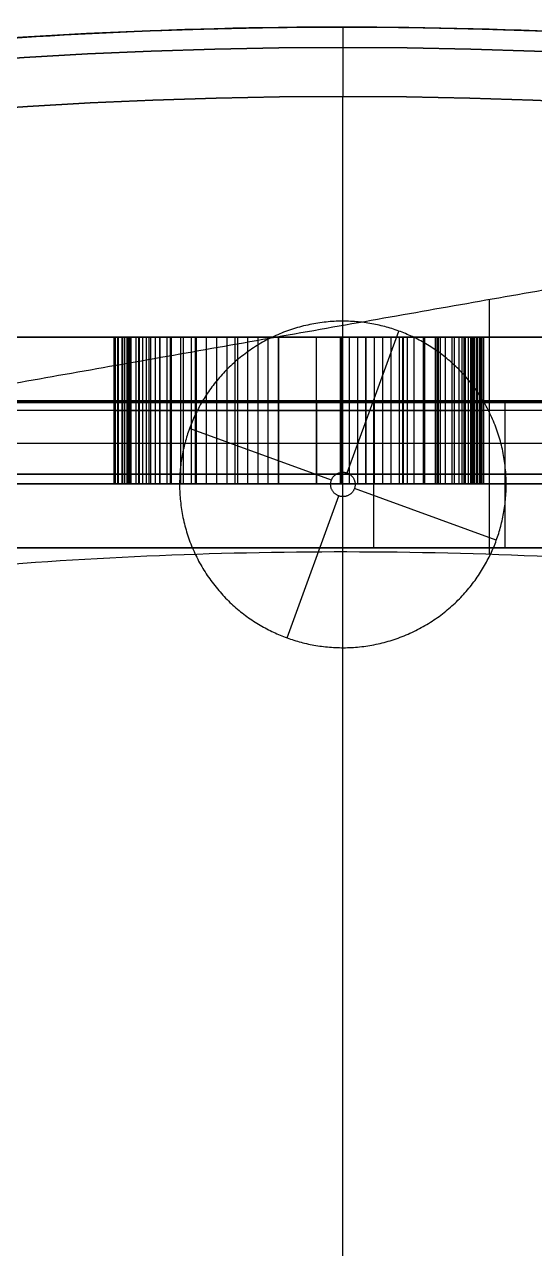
# Model space of a CAD drawing. Header units: millimetres. Extents: x -610 to 610, y -610 to 610.
# Drawn here: x -39 to 23.5, y 460.4 to 610.3 of the extents above; entities that cross this region are included whole.
import ezdxf

# ---------------------------------------------------------------- set-up
doc = ezdxf.new("R2010")
doc.units = ezdxf.units.MM
doc.layers.add('base', color=7, linetype='Continuous', true_color=0xffecbc)

msp = doc.modelspace()

# ---------------------------------------------------------------- linework, layer by layer
at = {"layer": 'base'}
for p, q in [((0, 69, 4.97), (0, 601.5, 4.97)), ((0, 7, -13.03), (0, 601.5, -13.03)), ((0, 573.45, 240.97), (0, 601.5, 240.97)), ((0, 26, 258.97), (0, 601.5, 258.97)), ((17.9, 576.6, 244.97), (17.9, 545.44, 244.97)), ((-130.37, 572.03, 110.93), (123.9, 572.03, 110.93)), ((-3.23, 572.03, 5.5), (-3.23, 572.03, 140.98)), ((-3.23, 572.03, 192.41), (-3.23, 572.03, 216.36)), ((0.51, 555.38, -13.03), (6.84, 572.77, -13.03)), ((0.51, 555.38, -31.03), (6.84, 572.77, -31.03)), ((-3.23, 564.03, 201.16), (-3.23, 564.03, 216.36)), ((6.17, 564.22, 244.97), (6.17, 564.22, 200.83)), ((-1.41, 554.49, -13.03), (-18.79, 560.81, -13.03)), ((-1.41, 554.49, -31.03), (-18.79, 560.81, -31.03)), ((-115.17, 554.03, 110.93), (108.7, 554.03, 110.93)), ((-3.23, 554.03, 5.5), (-3.23, 554.03, 140.98)), ((-3.23, 554.03, 192.41), (-3.23, 554.03, 201.16)), ((18.79, 547.13, -13.03), (1.41, 553.46, -13.03)), ((18.79, 547.13, -31.03), (1.41, 553.46, -31.03)), ((-6.84, 535.18, -13.03), (-0.51, 552.57, -13.03)), ((-6.84, 535.18, -31.03), (-0.51, 552.57, -31.03)), ((6.17, 546.22, 244.97), (6.17, 546.22, 200.83)), ((0, 45.1, 240.97), (0, 545.73, 240.97))]:
    msp.add_line(p, q, dxfattribs=at)
at = {"layer": 'base', "extrusion": (0, 0, -1)}
for centre, radius in [((0, 0, 3.53), 610), ((0, 0, 4.53), 610), ((0, 0, -2.48), 607.51), ((0, 0, 10.54), 607.51), ((0, 0, -4.97), 601.5), ((0, 0, 13.03), 601.5)]:
    msp.add_circle(centre, radius, dxfattribs=at)
at = {"layer": 'base'}
for centre, radius in [((0, 0, 249.47), 610), ((0, 0, 250.47), 610), ((0, 0, 243.46), 607.51), ((0, 0, 256.48), 607.51), ((0, 0, 240.97), 601.5), ((0, 0, 258.97), 601.5)]:
    msp.add_circle(centre, radius, dxfattribs=at)
for points, weights, degree, knots in [([(-495.2, -356.2, -4.03), (-851.4, 139, -4.03), (-356.2, 495.2, -4.03), (139, 851.4, -4.03), (495.2, 356.2, -4.03), (851.4, -139, -4.03), (356.2, -495.2, -4.03), (-139, -851.4, -4.03), (-495.2, -356.2, -4.03)], [1, 0.707106781187, 1, 0.707106781187, 1, 0.707106781187, 1, 0.707106781187, 1], 2, [0, 0, 0, 958.185759, 958.185759, 1916.371519, 1916.371519, 2874.557278, 2874.557278, 3832.743037, 3832.743037, 3832.743037]), ([(-610, 0, 249.97), (-610, -610, 249.97), (0, -610, 249.97), (610, -610, 249.97), (610, 0, 249.97), (610, 610, 249.97), (0, 610, 249.97), (-610, 610, 249.97), (-610, 0, 249.97)], [1, 0.707106781187, 1, 0.707106781187, 1, 0.707106781187, 1, 0.707106781187, 1], 2, [0, 0, 0, 958.185759, 958.185759, 1916.371519, 1916.371519, 2874.557278, 2874.557278, 3832.743037, 3832.743037, 3832.743037]), ([(-6.84, 535.18, -13.03), (-25.63, 542.02, -13.03), (-18.79, 560.81, -13.03), (-11.95, 579.61, -13.03), (6.84, 572.77, -13.03), (25.63, 565.93, -13.03), (18.79, 547.13, -13.03), (11.95, 528.34, -13.03), (-6.84, 535.18, -13.03)], [1, 0.707106781187, 1, 0.707106781187, 1, 0.707106781187, 1, 0.707106781187, 1], 2, [0, 0, 0, 31.415927, 31.415927, 62.831853, 62.831853, 94.24778, 94.24778, 125.663706, 125.663706, 125.663706]), ([(-6.84, 535.18, -31.03), (-25.63, 542.02, -31.03), (-18.79, 560.81, -31.03), (-11.95, 579.61, -31.03), (6.84, 572.77, -31.03), (25.63, 565.93, -31.03), (18.79, 547.13, -31.03), (11.95, 528.34, -31.03), (-6.84, 535.18, -31.03)], [1, 0.707106781187, 1, 0.707106781187, 1, 0.707106781187, 1, 0.707106781187, 1], 2, [0, 0, 0, 31.415927, 31.415927, 62.831853, 62.831853, 94.24778, 94.24778, 125.663706, 125.663706, 125.663706]), ([(-6.84, 535.18, -22.03), (-25.63, 542.02, -22.03), (-18.79, 560.81, -22.03), (-11.95, 579.61, -22.03), (6.84, 572.77, -22.03), (25.63, 565.93, -22.03), (18.79, 547.13, -22.03), (11.95, 528.34, -22.03), (-6.84, 535.18, -22.03)], [1, 0.707106781187, 1, 0.707106781187, 1, 0.707106781187, 1, 0.707106781187, 1], 2, [0, 0, 0, 31.415927, 31.415927, 62.831853, 62.831853, 94.24778, 94.24778, 125.663706, 125.663706, 125.663706]), ([(-0.29, 572.03, 139.08), (-0.23, 572.03, 139.06), (-0.18, 572.03, 139.05), (-0.13, 572.03, 139.03), (0.19, 572.03, 138.95), (0.51, 572.03, 138.87), (0.83, 572.03, 138.82), (1.16, 572.03, 138.76), (1.5, 572.03, 138.72), (1.83, 572.03, 138.69), (2.17, 572.03, 138.67), (2.51, 572.03, 138.65), (2.85, 572.03, 138.66), (3.19, 572.03, 138.67), (3.54, 572.03, 138.69), (3.88, 572.03, 138.72), (4.22, 572.03, 138.76), (4.56, 572.03, 138.81), (4.9, 572.03, 138.88), (5.25, 572.03, 138.94), (5.59, 572.03, 139.02), (5.92, 572.03, 139.12), (6.26, 572.03, 139.21), (6.6, 572.03, 139.32), (6.93, 572.03, 139.44), (7.27, 572.03, 139.56), (7.61, 572.03, 139.69), (7.93, 572.03, 139.84), (8.61, 572.03, 140.14), (9.26, 572.03, 140.49), (9.88, 572.03, 140.89), (10.52, 572.03, 141.3), (11.14, 572.03, 141.75), (11.71, 572.03, 142.25), (12.32, 572.03, 142.78), (12.88, 572.03, 143.34), (13.39, 572.03, 143.95), (13.93, 572.03, 144.58), (14.42, 572.03, 145.26), (14.85, 572.03, 145.97), (15.31, 572.03, 146.71), (15.7, 572.03, 147.48), (16.03, 572.03, 148.29), (16.19, 572.03, 148.7), (16.35, 572.03, 149.13), (16.48, 572.03, 149.56), (16.62, 572.03, 150), (16.74, 572.03, 150.44), (16.84, 572.03, 150.9), (17.06, 572.03, 151.84), (17.19, 572.03, 152.8), (17.25, 572.03, 153.76), (17.33, 572.03, 155), (16.8, 572.03, 156.13), (15.78, 572.03, 156.84)], [1, 1, 1, 1, 1, 1, 1, 1, 1, 1, 1, 1, 1, 1, 1, 1, 1, 1, 1, 1, 1, 1, 1, 1, 1, 1, 1, 1, 1, 1, 1, 1, 1, 1, 1, 1, 1, 1, 1, 1, 1, 1, 1, 1, 1, 1, 1, 1, 1, 1, 1, 1, 0.915105733995, 0.915105733995, 1], 3, [-3052.392565, -3052.392565, -3052.392565, -3052.392565, -3052.232448, -3052.232448, -3052.232448, -3051.243837, -3051.243837, -3051.243837, -3050.239304, -3050.239304, -3050.239304, -3049.218117, -3049.218117, -3049.218117, -3048.187374, -3048.187374, -3048.187374, -3047.150169, -3047.150169, -3047.150169, -3046.102475, -3046.102475, -3046.102475, -3045.041201, -3045.041201, -3045.041201, -3043.963972, -3043.963972, -3043.963972, -3041.754607, -3041.754607, -3041.754607, -3039.463067, -3039.463067, -3039.463067, -3037.073979, -3037.073979, -3037.073979, -3034.581701, -3034.581701, -3034.581701, -3031.978747, -3031.978747, -3031.978747, -3030.62822, -3030.62822, -3030.62822, -3029.241407, -3029.241407, -3029.241407, -3026.345036, -3026.345036, -3026.345036, -3022.773804, -3022.773804, -3022.773804, -3022.773804]), ([(-0.29, 563.03, 139.08), (-0.23, 563.03, 139.06), (-0.18, 563.03, 139.05), (-0.13, 563.03, 139.03), (0.19, 563.03, 138.95), (0.51, 563.03, 138.87), (0.83, 563.03, 138.82), (1.16, 563.03, 138.76), (1.5, 563.03, 138.72), (1.83, 563.03, 138.69), (2.17, 563.03, 138.67), (2.51, 563.03, 138.65), (2.85, 563.03, 138.66), (3.19, 563.03, 138.67), (3.54, 563.03, 138.69), (3.88, 563.03, 138.72), (4.22, 563.03, 138.76), (4.56, 563.03, 138.81), (4.9, 563.03, 138.88), (5.25, 563.03, 138.94), (5.59, 563.03, 139.02), (5.92, 563.03, 139.12), (6.26, 563.03, 139.21), (6.6, 563.03, 139.32), (6.93, 563.03, 139.44), (7.27, 563.03, 139.56), (7.61, 563.03, 139.69), (7.93, 563.03, 139.84), (8.61, 563.03, 140.14), (9.26, 563.03, 140.49), (9.88, 563.03, 140.89), (10.52, 563.03, 141.3), (11.14, 563.03, 141.75), (11.71, 563.03, 142.25), (12.32, 563.03, 142.78), (12.88, 563.03, 143.34), (13.39, 563.03, 143.95), (13.93, 563.03, 144.58), (14.42, 563.03, 145.26), (14.85, 563.03, 145.97), (15.31, 563.03, 146.71), (15.7, 563.03, 147.48), (16.03, 563.03, 148.29), (16.19, 563.03, 148.7), (16.35, 563.03, 149.13), (16.48, 563.03, 149.56), (16.62, 563.03, 150), (16.74, 563.03, 150.44), (16.84, 563.03, 150.9), (17.06, 563.03, 151.84), (17.19, 563.03, 152.8), (17.25, 563.03, 153.76), (17.33, 563.03, 155), (16.8, 563.03, 156.13), (15.78, 563.03, 156.84)], [1, 1, 1, 1, 1, 1, 1, 1, 1, 1, 1, 1, 1, 1, 1, 1, 1, 1, 1, 1, 1, 1, 1, 1, 1, 1, 1, 1, 1, 1, 1, 1, 1, 1, 1, 1, 1, 1, 1, 1, 1, 1, 1, 1, 1, 1, 1, 1, 1, 1, 1, 1, 0.915105733995, 0.915105733995, 1], 3, [-3052.392565, -3052.392565, -3052.392565, -3052.392565, -3052.232448, -3052.232448, -3052.232448, -3051.243837, -3051.243837, -3051.243837, -3050.239304, -3050.239304, -3050.239304, -3049.218117, -3049.218117, -3049.218117, -3048.187374, -3048.187374, -3048.187374, -3047.150169, -3047.150169, -3047.150169, -3046.102475, -3046.102475, -3046.102475, -3045.041201, -3045.041201, -3045.041201, -3043.963972, -3043.963972, -3043.963972, -3041.754607, -3041.754607, -3041.754607, -3039.463067, -3039.463067, -3039.463067, -3037.073979, -3037.073979, -3037.073979, -3034.581701, -3034.581701, -3034.581701, -3031.978747, -3031.978747, -3031.978747, -3030.62822, -3030.62822, -3030.62822, -3029.241407, -3029.241407, -3029.241407, -3026.345036, -3026.345036, -3026.345036, -3022.773804, -3022.773804, -3022.773804, -3022.773804]), ([(-0.51, 552.57, -13.03), (0.9, 552.05, -13.03), (1.41, 553.46, -13.03), (1.92, 554.87, -13.03), (0.51, 555.38, -13.03), (-0.9, 555.9, -13.03), (-1.41, 554.49, -13.03), (-1.92, 553.08, -13.03), (-0.51, 552.57, -13.03)], [1, 0.707106781187, 1, 0.707106781187, 1, 0.707106781187, 1, 0.707106781187, 1], 2, [125.663706, 125.663706, 125.663706, 128.019901, 128.019901, 130.376095, 130.376095, 132.73229, 132.73229, 135.088484, 135.088484, 135.088484]), ([(-0.51, 552.57, -31.03), (0.9, 552.05, -31.03), (1.41, 553.46, -31.03), (1.92, 554.87, -31.03), (0.51, 555.38, -31.03), (-0.9, 555.9, -31.03), (-1.41, 554.49, -31.03), (-1.92, 553.08, -31.03), (-0.51, 552.57, -31.03)], [1, 0.707106781187, 1, 0.707106781187, 1, 0.707106781187, 1, 0.707106781187, 1], 2, [125.663706, 125.663706, 125.663706, 128.019901, 128.019901, 130.376095, 130.376095, 132.73229, 132.73229, 135.088484, 135.088484, 135.088484]), ([(-0.51, 552.57, -22.03), (0.9, 552.05, -22.03), (1.41, 553.46, -22.03), (1.92, 554.87, -22.03), (0.51, 555.38, -22.03), (-0.9, 555.9, -22.03), (-1.41, 554.49, -22.03), (-1.92, 553.08, -22.03), (-0.51, 552.57, -22.03)], [1, 0.707106781187, 1, 0.707106781187, 1, 0.707106781187, 1, 0.707106781187, 1], 2, [125.663706, 125.663706, 125.663706, 128.019901, 128.019901, 130.376095, 130.376095, 132.73229, 132.73229, 135.088484, 135.088484, 135.088484]), ([(-0.29, 554.03, 139.08), (-0.23, 554.03, 139.06), (-0.18, 554.03, 139.05), (-0.13, 554.03, 139.03), (0.19, 554.03, 138.95), (0.51, 554.03, 138.87), (0.83, 554.03, 138.82), (1.16, 554.03, 138.76), (1.5, 554.03, 138.72), (1.83, 554.03, 138.69), (2.17, 554.03, 138.67), (2.51, 554.03, 138.65), (2.85, 554.03, 138.66), (3.19, 554.03, 138.67), (3.54, 554.03, 138.69), (3.88, 554.03, 138.72), (4.22, 554.03, 138.76), (4.56, 554.03, 138.81), (4.9, 554.03, 138.88), (5.25, 554.03, 138.94), (5.59, 554.03, 139.02), (5.92, 554.03, 139.12), (6.26, 554.03, 139.21), (6.6, 554.03, 139.32), (6.93, 554.03, 139.44), (7.27, 554.03, 139.56), (7.61, 554.03, 139.69), (7.93, 554.03, 139.84), (8.61, 554.03, 140.14), (9.26, 554.03, 140.49), (9.88, 554.03, 140.89), (10.52, 554.03, 141.3), (11.14, 554.03, 141.75), (11.71, 554.03, 142.25), (12.32, 554.03, 142.78), (12.88, 554.03, 143.34), (13.39, 554.03, 143.95), (13.93, 554.03, 144.58), (14.42, 554.03, 145.26), (14.85, 554.03, 145.97), (15.31, 554.03, 146.71), (15.7, 554.03, 147.48), (16.03, 554.03, 148.29), (16.19, 554.03, 148.7), (16.35, 554.03, 149.13), (16.48, 554.03, 149.56), (16.62, 554.03, 150), (16.74, 554.03, 150.44), (16.84, 554.03, 150.9), (17.06, 554.03, 151.84), (17.19, 554.03, 152.8), (17.25, 554.03, 153.76), (17.33, 554.03, 155), (16.8, 554.03, 156.13), (15.78, 554.03, 156.84)], [1, 1, 1, 1, 1, 1, 1, 1, 1, 1, 1, 1, 1, 1, 1, 1, 1, 1, 1, 1, 1, 1, 1, 1, 1, 1, 1, 1, 1, 1, 1, 1, 1, 1, 1, 1, 1, 1, 1, 1, 1, 1, 1, 1, 1, 1, 1, 1, 1, 1, 1, 1, 0.915105733995, 0.915105733995, 1], 3, [-3052.392565, -3052.392565, -3052.392565, -3052.392565, -3052.232448, -3052.232448, -3052.232448, -3051.243837, -3051.243837, -3051.243837, -3050.239304, -3050.239304, -3050.239304, -3049.218117, -3049.218117, -3049.218117, -3048.187374, -3048.187374, -3048.187374, -3047.150169, -3047.150169, -3047.150169, -3046.102475, -3046.102475, -3046.102475, -3045.041201, -3045.041201, -3045.041201, -3043.963972, -3043.963972, -3043.963972, -3041.754607, -3041.754607, -3041.754607, -3039.463067, -3039.463067, -3039.463067, -3037.073979, -3037.073979, -3037.073979, -3034.581701, -3034.581701, -3034.581701, -3031.978747, -3031.978747, -3031.978747, -3030.62822, -3030.62822, -3030.62822, -3029.241407, -3029.241407, -3029.241407, -3026.345036, -3026.345036, -3026.345036, -3022.773804, -3022.773804, -3022.773804, -3022.773804]), ([(32.65, -544.76, 240.97), (-510.36, -577.3, 240.97), (-544.65, -34.4, 240.97), (-578.93, 508.51, 240.97), (-36.14, 544.54, 240.97), (506.65, 580.56, 240.97), (544.42, 37.89, 240.97), (582.18, -504.79, 240.97), (39.63, -544.29, 240.97)], [1, 0.708239625255, 1, 0.708239625255, 1, 0.708239625255, 1, 0.708239625255, 1], 2, [654.018286, 654.018286, 654.018286, 1509.504571, 1509.504571, 2364.990855, 2364.990855, 3220.47714, 3220.47714, 4075.963425, 4075.963425, 4075.963425]), ([(32.65, -544.76, 244.97), (-510.36, -577.3, 244.97), (-544.65, -34.4, 244.97), (-578.93, 508.51, 244.97), (-36.14, 544.54, 244.97), (506.65, 580.56, 244.97), (544.42, 37.89, 244.97), (582.18, -504.79, 244.97), (39.63, -544.29, 244.97)], [1, 0.708239625255, 1, 0.708239625255, 1, 0.708239625255, 1, 0.708239625255, 1], 2, [654.018286, 654.018286, 654.018286, 1509.504571, 1509.504571, 2364.990855, 2364.990855, 3220.47714, 3220.47714, 4075.963425, 4075.963425, 4075.963425]), ([(32.65, -544.76, 242.97), (-510.36, -577.3, 242.97), (-544.65, -34.4, 242.97), (-578.93, 508.51, 242.97), (-36.14, 544.54, 242.97), (506.65, 580.56, 242.97), (544.42, 37.89, 242.97), (582.18, -504.79, 242.97), (39.63, -544.29, 242.97)], [1, 0.708239625255, 1, 0.708239625255, 1, 0.708239625255, 1, 0.708239625255, 1], 2, [654.018286, 654.018286, 654.018286, 1509.504571, 1509.504571, 2364.990855, 2364.990855, 3220.47714, 3220.47714, 4075.963425, 4075.963425, 4075.963425])]:
    msp.add_rational_spline(points, weights, degree=degree, knots=knots, dxfattribs=at)
for points, degree in [([(0, 610, 249.47), (0, 610, 249.97), (0, 610, 250.47)], 2), ([(101.85, 591.4, 240.97), (-98.06, 556.15, 240.97), (-297.98, 520.9, 240.97)], 2), ([(101.85, 591.4, 244.97), (-98.06, 556.15, 244.97), (-297.98, 520.9, 244.97)], 2), ([(101.85, 591.4, 242.97), (-98.06, 556.15, 242.97), (-297.98, 520.9, 242.97)], 2), ([(-124.37, 572.03, 216.36), (-3.23, 572.03, 216.36), (117.9, 572.03, 216.36)], 2), ([(117.9, 572.03, 5.5), (-3.23, 572.03, 5.5), (-124.37, 572.03, 5.5)], 2), ([(-28.02, 554.03, 164.6), (-28.02, 563.03, 164.6), (-28.02, 572.03, 164.6)], 2), ([(-27.88, 554.03, 161.18), (-27.88, 563.03, 161.18), (-27.88, 572.03, 161.18)], 2), ([(-27.83, 554.03, 166.29), (-27.83, 563.03, 166.29), (-27.83, 572.03, 166.29)], 2), ([(-27.54, 554.03, 159.49), (-27.54, 563.03, 159.49), (-27.54, 572.03, 159.49)], 2), ([(-27.47, 554.03, 167.95), (-27.47, 563.03, 167.95), (-27.47, 572.03, 167.95)], 2), ([(-27.03, 554.03, 157.84), (-27.03, 563.03, 157.84), (-27.03, 572.03, 157.84)], 2), ([(-26.93, 554.03, 169.57), (-26.93, 563.03, 169.57), (-26.93, 572.03, 169.57)], 2), ([(-26.71, 554.03, 185.4), (-26.71, 563.03, 185.4), (-26.71, 572.03, 185.4)], 2), ([(-26.4, 554.03, 187.36), (-26.4, 563.03, 187.36), (-26.4, 572.03, 187.36)], 2), ([(-26.37, 554.03, 183.42), (-26.37, 563.03, 183.42), (-26.37, 572.03, 183.42)], 2), ([(-26.21, 554.03, 171.12), (-26.21, 563.03, 171.12), (-26.21, 572.03, 171.12)], 2), ([(-26.07, 554.03, 155.76), (-26.07, 563.03, 155.76), (-26.07, 572.03, 155.76)], 2), ([(-26.07, 572.03, 155.76), (-17.48, 572.03, 150.2), (-8.88, 572.03, 144.64), (-0.29, 572.03, 139.08)], 3), ([(-25.93, 554.03, 189.14), (-25.93, 563.03, 189.14), (-25.93, 572.03, 189.14)], 2), ([(-25.31, 554.03, 190.75), (-25.31, 563.03, 190.75), (-25.31, 572.03, 190.75)], 2), ([(-24.99, 554.03, 181.95), (-24.99, 563.03, 181.95), (-24.99, 572.03, 181.95)], 2), ([(-24.99, 572.03, 181.95), (-22.68, 572.03, 180.62), (-20.37, 572.03, 179.28), (-18.06, 572.03, 177.95)], 3), ([(-24.9, 554.03, 173.16), (-24.9, 563.03, 173.16), (-24.9, 572.03, 173.16)], 2), ([(-24.51, 554.03, 192.19), (-24.51, 563.03, 192.19), (-24.51, 572.03, 192.19)], 2), ([(-24.04, 554.03, 192.85), (-24.04, 563.03, 192.85), (-24.04, 572.03, 192.85)], 2), ([(-23.74, 554.03, 174.46), (-23.74, 563.03, 174.46), (-23.74, 572.03, 174.46)], 2), ([(-23.52, 554.03, 193.46), (-23.52, 563.03, 193.46), (-23.52, 572.03, 193.46)], 2), ([(-22.96, 554.03, 194.01), (-22.96, 563.03, 194.01), (-22.96, 572.03, 194.01)], 2), ([(-22.4, 554.03, 175.62), (-22.4, 563.03, 175.62), (-22.4, 572.03, 175.62)], 2), ([(-22.37, 554.03, 194.5), (-22.37, 563.03, 194.5), (-22.37, 572.03, 194.5)], 2), ([(-21.52, 554.03, 179.95), (-21.52, 563.03, 179.95), (-21.52, 572.03, 179.95)], 2), ([(-21.12, 554.03, 195.31), (-21.12, 563.03, 195.31), (-21.12, 572.03, 195.31)], 2), ([(-20.97, 554.03, 176.57), (-20.97, 563.03, 176.57), (-20.97, 572.03, 176.57)], 2), ([(-19.83, 554.03, 195.89), (-19.83, 563.03, 195.89), (-19.83, 572.03, 195.89)], 2), ([(-19.51, 554.03, 177.33), (-19.51, 563.03, 177.33), (-19.51, 572.03, 177.33)], 2), ([(-18.55, 554.03, 196.28), (-18.55, 563.03, 196.28), (-18.55, 572.03, 196.28)], 2), ([(-18.06, 554.03, 177.95), (-18.06, 563.03, 177.95), (-18.06, 572.03, 177.95)], 2), ([(-18.06, 554.03, 177.95), (-18.06, 563.03, 177.95), (-18.06, 572.03, 177.95)], 2), ([(-17.92, 554.03, 196.42), (-17.92, 563.03, 196.42), (-17.92, 572.03, 196.42)], 2), ([(-16.69, 554.03, 196.6), (-16.69, 563.03, 196.6), (-16.69, 572.03, 196.6)], 2), ([(-15.42, 554.03, 196.69), (-15.42, 563.03, 196.69), (-15.42, 572.03, 196.69)], 2), ([(-14.15, 554.03, 196.68), (-14.15, 563.03, 196.68), (-14.15, 572.03, 196.68)], 2), ([(-13.18, 554.03, 147.42), (-13.18, 563.03, 147.42), (-13.18, 572.03, 147.42)], 2), ([(-12.88, 554.03, 196.57), (-12.88, 563.03, 196.57), (-12.88, 572.03, 196.57)], 2), ([(-11.62, 554.03, 196.38), (-11.62, 563.03, 196.38), (-11.62, 572.03, 196.38)], 2), ([(-10.38, 554.03, 196.09), (-10.38, 563.03, 196.09), (-10.38, 572.03, 196.09)], 2), ([(-9.16, 554.03, 195.7), (-9.16, 563.03, 195.7), (-9.16, 572.03, 195.7)], 2), ([(-7.88, 554.03, 195.14), (-7.88, 563.03, 195.14), (-7.88, 572.03, 195.14)], 2), ([(-7.83, 554.03, 195.12), (-7.83, 563.03, 195.12), (-7.83, 572.03, 195.12)], 2), ([(13.4, 572.03, 182.63), (6.32, 572.03, 186.79), (-0.75, 572.03, 190.95), (-7.83, 572.03, 195.12)], 3), ([(-3.23, 564.03, 216.36), (-3.23, 568.03, 216.36), (-3.23, 572.03, 216.36)], 2), ([(-3.23, 554.03, 5.5), (-3.23, 563.03, 5.5), (-3.23, 572.03, 5.5)], 2), ([(-0.29, 554.03, 139.08), (-0.29, 563.03, 139.08), (-0.29, 572.03, 139.08)], 2), ([(-0.13, 554.03, 139.03), (-0.13, 563.03, 139.03), (-0.13, 572.03, 139.03)], 2), ([(0.83, 554.03, 138.82), (0.83, 563.03, 138.82), (0.83, 572.03, 138.82)], 2), ([(1.83, 554.03, 138.69), (1.83, 563.03, 138.69), (1.83, 572.03, 138.69)], 2), ([(2.79, 554.03, 188.87), (2.79, 563.03, 188.87), (2.79, 572.03, 188.87)], 2), ([(2.85, 554.03, 138.66), (2.85, 563.03, 138.66), (2.85, 572.03, 138.66)], 2), ([(3.88, 554.03, 138.72), (3.88, 563.03, 138.72), (3.88, 572.03, 138.72)], 2), ([(4.9, 554.03, 138.88), (4.9, 563.03, 138.88), (4.9, 572.03, 138.88)], 2), ([(5.92, 554.03, 139.12), (5.92, 563.03, 139.12), (5.92, 572.03, 139.12)], 2), ([(6.84, 572.77, -13.03), (6.84, 572.77, -22.03), (6.84, 572.77, -31.03)], 2), ([(6.93, 554.03, 139.44), (6.93, 563.03, 139.44), (6.93, 572.03, 139.44)], 2), ([(7.34, 554.03, 161.71), (7.34, 563.03, 161.71), (7.34, 572.03, 161.71)], 2), ([(15.78, 572.03, 156.84), (12.97, 572.03, 158.47), (10.15, 572.03, 160.09), (7.34, 572.03, 161.71)], 3), ([(7.44, 554.03, 161.74), (7.44, 563.03, 161.74), (7.44, 572.03, 161.74)], 2), ([(7.93, 554.03, 139.84), (7.93, 563.03, 139.84), (7.93, 572.03, 139.84)], 2), ([(8.73, 554.03, 162.18), (8.73, 563.03, 162.18), (8.73, 572.03, 162.18)], 2), ([(9.88, 554.03, 140.89), (9.88, 563.03, 140.89), (9.88, 572.03, 140.89)], 2), ([(10.03, 554.03, 162.68), (10.03, 563.03, 162.68), (10.03, 572.03, 162.68)], 2), ([(11.34, 554.03, 163.3), (11.34, 563.03, 163.3), (11.34, 572.03, 163.3)], 2), ([(11.56, 554.03, 159.28), (11.56, 563.03, 159.28), (11.56, 572.03, 159.28)], 2), ([(11.71, 554.03, 142.25), (11.71, 563.03, 142.25), (11.71, 572.03, 142.25)], 2), ([(11.97, 554.03, 163.67), (11.97, 563.03, 163.67), (11.97, 572.03, 163.67)], 2), ([(12.57, 554.03, 164.07), (12.57, 563.03, 164.07), (12.57, 572.03, 164.07)], 2), ([(13.39, 554.03, 143.95), (13.39, 563.03, 143.95), (13.39, 572.03, 143.95)], 2), ([(13.4, 554.03, 182.63), (13.4, 563.03, 182.63), (13.4, 572.03, 182.63)], 2), ([(13.67, 554.03, 164.97), (13.67, 563.03, 164.97), (13.67, 572.03, 164.97)], 2), ([(14.23, 554.03, 181.82), (14.23, 563.03, 181.82), (14.23, 572.03, 181.82)], 2), ([(14.6, 554.03, 165.97), (14.6, 563.03, 165.97), (14.6, 572.03, 165.97)], 2), ([(14.85, 554.03, 145.97), (14.85, 563.03, 145.97), (14.85, 572.03, 145.97)], 2), ([(15.02, 554.03, 180.84), (15.02, 563.03, 180.84), (15.02, 572.03, 180.84)], 2), ([(15.37, 554.03, 167.05), (15.37, 563.03, 167.05), (15.37, 572.03, 167.05)], 2), ([(15.65, 554.03, 179.79), (15.65, 563.03, 179.79), (15.65, 572.03, 179.79)], 2), ([(15.78, 554.03, 156.84), (15.78, 563.03, 156.84), (15.78, 572.03, 156.84)], 2), ([(15.97, 554.03, 168.17), (15.97, 563.03, 168.17), (15.97, 572.03, 168.17)], 2), ([(16.03, 554.03, 148.29), (16.03, 563.03, 148.29), (16.03, 572.03, 148.29)], 2), ([(16.16, 554.03, 178.72), (16.16, 563.03, 178.72), (16.16, 572.03, 178.72)], 2), ([(16.42, 554.03, 169.32), (16.42, 563.03, 169.32), (16.42, 572.03, 169.32)], 2), ([(16.45, 554.03, 177.88), (16.45, 563.03, 177.88), (16.45, 572.03, 177.88)], 2), ([(16.48, 554.03, 149.56), (16.48, 563.03, 149.56), (16.48, 572.03, 149.56)], 2), ([(16.74, 554.03, 170.46), (16.74, 563.03, 170.46), (16.74, 572.03, 170.46)], 2), ([(16.74, 554.03, 176.79), (16.74, 563.03, 176.79), (16.74, 572.03, 176.79)], 2), ([(16.84, 554.03, 150.9), (16.84, 563.03, 150.9), (16.84, 572.03, 150.9)], 2), ([(17.02, 554.03, 172.47), (17.02, 563.03, 172.47), (17.02, 572.03, 172.47)], 2), ([(17.04, 554.03, 174.61), (17.04, 563.03, 174.61), (17.04, 572.03, 174.61)], 2), ([(17.05, 554.03, 173.01), (17.05, 563.03, 173.01), (17.05, 572.03, 173.01)], 2), ([(17.07, 554.03, 173.54), (17.07, 563.03, 173.54), (17.07, 572.03, 173.54)], 2), ([(17.25, 554.03, 153.76), (17.25, 563.03, 153.76), (17.25, 572.03, 153.76)], 2), ([(-176.09, 564.22, 244.97), (-45.45, 564.22, 244.97), (85.2, 564.22, 244.97), (215.84, 564.22, 244.97)], 3), ([(117.9, 564.03, 216.36), (-3.23, 564.03, 216.36), (-124.37, 564.03, 216.36)], 2), ([(-109.37, 564.03, 201.16), (-3.23, 564.03, 201.16), (102.9, 564.03, 201.16)], 2), ([(112.42, 564.22, 200.83), (40, 564.22, 200.83), (-32.43, 564.22, 200.83), (-104.85, 564.22, 200.83)], 3), ([(-3.23, 564.03, 201.16), (-3.23, 559.03, 201.16), (-3.23, 554.03, 201.16)], 2), ([(3.79, 546.22, 200.83), (3.79, 555.22, 200.83), (3.79, 564.22, 200.83)], 2), ([(19.88, 546.22, 244.97), (19.88, 555.22, 244.97), (19.88, 564.22, 244.97)], 2), ([(108.75, 563.03, 5.5), (-3.23, 563.03, 5.5), (-115.22, 563.03, 5.5)], 2), ([(-26.07, 563.03, 155.76), (-17.48, 563.03, 150.2), (-8.88, 563.03, 144.64), (-0.29, 563.03, 139.08)], 3), ([(-24.99, 563.03, 181.95), (-22.68, 563.03, 180.62), (-20.37, 563.03, 179.28), (-18.06, 563.03, 177.95)], 3), ([(13.4, 563.03, 182.63), (6.32, 563.03, 186.79), (-0.75, 563.03, 190.95), (-7.83, 563.03, 195.12)], 3), ([(15.78, 563.03, 156.84), (12.97, 563.03, 158.47), (10.15, 563.03, 160.09), (7.34, 563.03, 161.71)], 3), ([(-18.79, 560.81, -13.03), (-18.79, 560.81, -22.03), (-18.79, 560.81, -31.03)], 2), ([(-109.37, 559.03, 201.16), (-3.23, 559.03, 201.16), (102.9, 559.03, 201.16)], 2), ([(-176.09, 555.22, 244.97), (-45.45, 555.22, 244.97), (85.2, 555.22, 244.97), (215.84, 555.22, 244.97)], 3), ([(112.42, 555.22, 200.83), (40, 555.22, 200.83), (-32.43, 555.22, 200.83), (-104.85, 555.22, 200.83)], 3), ([(0.51, 555.38, -13.03), (0.51, 555.38, -22.03), (0.51, 555.38, -31.03)], 2), ([(108.75, 554.03, 5.5), (-3.23, 554.03, 5.5), (-115.22, 554.03, 5.5)], 2), ([(-109.37, 554.03, 201.16), (-3.23, 554.03, 201.16), (102.9, 554.03, 201.16)], 2), ([(-26.07, 554.03, 155.76), (-17.48, 554.03, 150.2), (-8.88, 554.03, 144.64), (-0.29, 554.03, 139.08)], 3), ([(-24.99, 554.03, 181.95), (-22.68, 554.03, 180.62), (-20.37, 554.03, 179.28), (-18.06, 554.03, 177.95)], 3), ([(13.4, 554.03, 182.63), (6.32, 554.03, 186.79), (-0.75, 554.03, 190.95), (-7.83, 554.03, 195.12)], 3), ([(-1.41, 554.49, -13.03), (-1.41, 554.49, -22.03), (-1.41, 554.49, -31.03)], 2), ([(1.41, 553.46, -13.03), (1.41, 553.46, -22.03), (1.41, 553.46, -31.03)], 2), ([(15.78, 554.03, 156.84), (12.97, 554.03, 158.47), (10.15, 554.03, 160.09), (7.34, 554.03, 161.71)], 3), ([(-0.51, 552.57, -13.03), (-0.51, 552.57, -22.03), (-0.51, 552.57, -31.03)], 2), ([(-176.09, 546.22, 244.97), (-45.45, 546.22, 244.97), (85.2, 546.22, 244.97), (215.84, 546.22, 244.97)], 3), ([(112.42, 546.22, 200.83), (40, 546.22, 200.83), (-32.43, 546.22, 200.83), (-104.85, 546.22, 200.83)], 3), ([(18.79, 547.13, -13.03), (18.79, 547.13, -22.03), (18.79, 547.13, -31.03)], 2), ([(-36.14, 544.54, 240.97), (-36.14, 544.54, 242.97), (-36.14, 544.54, 244.97)], 2), ([(-6.84, 535.18, -13.03), (-6.84, 535.18, -22.03), (-6.84, 535.18, -31.03)], 2)]:
    msp.add_open_spline(points, degree=degree, dxfattribs=at)
for points, weights, degree in [([(0, 610, 249.47), (0, 610, 240.97), (0, 601.5, 240.97)], [1, 0.707106780936, 1], 2), ([(0, 610, 250.47), (0, 610, 258.97), (0, 601.5, 258.97)], [1, 0.707106780936, 1], 2), ([(-26.71, 572.03, 185.4), (-26.89, 572.03, 183.97), (-26.24, 572.03, 182.67), (-24.99, 572.03, 181.95)], [1, 0.889569669628, 0.889569669628, 1], 3), ([(-26.71, 563.03, 185.4), (-26.89, 563.03, 183.97), (-26.24, 563.03, 182.67), (-24.99, 563.03, 181.95)], [1, 0.889569669628, 0.889569669628, 1], 3), ([(-26.71, 554.03, 185.4), (-26.89, 554.03, 183.97), (-26.24, 554.03, 182.67), (-24.99, 554.03, 181.95)], [1, 0.889569669628, 0.889569669628, 1], 3)]:
    msp.add_rational_spline(points, weights, degree=degree, dxfattribs=at)
for points, knots in [([(-18.06, 572.03, 177.95), (-18.06, 572.03, 177.95), (-18.06, 572.03, 177.95), (-18.06, 572.03, 177.95), (-18.55, 572.03, 177.76), (-19.03, 572.03, 177.55), (-19.51, 572.03, 177.33), (-20, 572.03, 177.1), (-20.49, 572.03, 176.85), (-20.97, 572.03, 176.57), (-21.46, 572.03, 176.28), (-21.94, 572.03, 175.97), (-22.4, 572.03, 175.62), (-22.87, 572.03, 175.27), (-23.32, 572.03, 174.88), (-23.74, 572.03, 174.46), (-24.15, 572.03, 174.05), (-24.54, 572.03, 173.62), (-24.9, 572.03, 173.16), (-25.39, 572.03, 172.52), (-25.83, 572.03, 171.83), (-26.21, 572.03, 171.12), (-26.48, 572.03, 170.62), (-26.72, 572.03, 170.1), (-26.93, 572.03, 169.57), (-27.14, 572.03, 169.04), (-27.32, 572.03, 168.5), (-27.47, 572.03, 167.95), (-27.62, 572.03, 167.4), (-27.74, 572.03, 166.85), (-27.83, 572.03, 166.29), (-27.92, 572.03, 165.73), (-27.99, 572.03, 165.16), (-28.02, 572.03, 164.6), (-28.09, 572.03, 163.46), (-28.05, 572.03, 162.31), (-27.88, 572.03, 161.18), (-27.8, 572.03, 160.61), (-27.69, 572.03, 160.05), (-27.54, 572.03, 159.49), (-27.4, 572.03, 158.93), (-27.23, 572.03, 158.38), (-27.03, 572.03, 157.84), (-26.76, 572.03, 157.12), (-26.44, 572.03, 156.43), (-26.07, 572.03, 155.76)], [-3109.989655, -3109.989655, -3109.989655, -3109.989655, -3109.989593, -3109.989593, -3109.989593, -3108.412154, -3108.412154, -3108.412154, -3106.764957, -3106.764957, -3106.764957, -3105.042204, -3105.042204, -3105.042204, -3103.272687, -3103.272687, -3103.272687, -3101.528702, -3101.528702, -3101.528702, -3099.097076, -3099.097076, -3099.097076, -3097.392088, -3097.392088, -3097.392088, -3095.685018, -3095.685018, -3095.685018, -3093.979158, -3093.979158, -3093.979158, -3092.278278, -3092.278278, -3092.278278, -3088.854565, -3088.854565, -3088.854565, -3087.127613, -3087.127613, -3087.127613, -3085.395401, -3085.395401, -3085.395401, -3083.106863, -3083.106863, -3083.106863, -3083.106863]), ([(-7.83, 572.03, 195.12), (-7.85, 572.03, 195.12), (-7.86, 572.03, 195.13), (-7.88, 572.03, 195.14), (-8.3, 572.03, 195.35), (-8.73, 572.03, 195.53), (-9.16, 572.03, 195.7), (-9.56, 572.03, 195.84), (-9.97, 572.03, 195.97), (-10.38, 572.03, 196.09), (-10.79, 572.03, 196.2), (-11.2, 572.03, 196.3), (-11.62, 572.03, 196.38), (-12.04, 572.03, 196.46), (-12.46, 572.03, 196.52), (-12.88, 572.03, 196.57), (-13.3, 572.03, 196.62), (-13.72, 572.03, 196.66), (-14.15, 572.03, 196.68), (-14.57, 572.03, 196.69), (-15, 572.03, 196.7), (-15.42, 572.03, 196.69), (-15.84, 572.03, 196.67), (-16.27, 572.03, 196.64), (-16.69, 572.03, 196.6), (-17.1, 572.03, 196.55), (-17.51, 572.03, 196.49), (-17.92, 572.03, 196.42), (-18.13, 572.03, 196.38), (-18.34, 572.03, 196.33), (-18.55, 572.03, 196.28), (-18.98, 572.03, 196.18), (-19.41, 572.03, 196.05), (-19.83, 572.03, 195.89), (-20.27, 572.03, 195.73), (-20.71, 572.03, 195.54), (-21.12, 572.03, 195.31), (-21.56, 572.03, 195.08), (-21.98, 572.03, 194.81), (-22.37, 572.03, 194.5), (-22.58, 572.03, 194.35), (-22.77, 572.03, 194.18), (-22.96, 572.03, 194.01), (-23.16, 572.03, 193.83), (-23.34, 572.03, 193.65), (-23.52, 572.03, 193.46), (-23.7, 572.03, 193.26), (-23.87, 572.03, 193.06), (-24.04, 572.03, 192.85), (-24.2, 572.03, 192.64), (-24.36, 572.03, 192.42), (-24.51, 572.03, 192.19), (-24.81, 572.03, 191.73), (-25.08, 572.03, 191.25), (-25.31, 572.03, 190.75), (-25.55, 572.03, 190.23), (-25.76, 572.03, 189.69), (-25.93, 572.03, 189.14), (-26.12, 572.03, 188.55), (-26.27, 572.03, 187.96), (-26.4, 572.03, 187.36), (-26.53, 572.03, 186.71), (-26.63, 572.03, 186.06), (-26.71, 572.03, 185.4)], [-2961.606592, -2961.606592, -2961.606592, -2961.606592, -2961.555996, -2961.555996, -2961.555996, -2960.154391, -2960.154391, -2960.154391, -2958.878455, -2958.878455, -2958.878455, -2957.604155, -2957.604155, -2957.604155, -2956.329897, -2956.329897, -2956.329897, -2955.056051, -2955.056051, -2955.056051, -2953.783591, -2953.783591, -2953.783591, -2952.513085, -2952.513085, -2952.513085, -2951.269991, -2951.269991, -2951.269991, -2950.626222, -2950.626222, -2950.626222, -2949.283292, -2949.283292, -2949.283292, -2947.86417, -2947.86417, -2947.86417, -2946.37353, -2946.37353, -2946.37353, -2945.603628, -2945.603628, -2945.603628, -2944.819784, -2944.819784, -2944.819784, -2944.023556, -2944.023556, -2944.023556, -2943.215433, -2943.215433, -2943.215433, -2941.559329, -2941.559329, -2941.559329, -2939.831019, -2939.831019, -2939.831019, -2937.995362, -2937.995362, -2937.995362, -2936.010753, -2936.010753, -2936.010753, -2936.010753]), ([(7.34, 572.03, 161.71), (7.37, 572.03, 161.72), (7.41, 572.03, 161.73), (7.44, 572.03, 161.74), (7.87, 572.03, 161.88), (8.3, 572.03, 162.03), (8.73, 572.03, 162.18), (9.17, 572.03, 162.33), (9.6, 572.03, 162.5), (10.03, 572.03, 162.68), (10.48, 572.03, 162.87), (10.91, 572.03, 163.07), (11.34, 572.03, 163.3), (11.55, 572.03, 163.42), (11.76, 572.03, 163.54), (11.97, 572.03, 163.67), (12.18, 572.03, 163.8), (12.38, 572.03, 163.93), (12.57, 572.03, 164.07), (12.96, 572.03, 164.35), (13.32, 572.03, 164.64), (13.67, 572.03, 164.97), (14, 572.03, 165.28), (14.31, 572.03, 165.61), (14.6, 572.03, 165.97), (14.88, 572.03, 166.31), (15.14, 572.03, 166.67), (15.37, 572.03, 167.05), (15.59, 572.03, 167.41), (15.8, 572.03, 167.79), (15.97, 572.03, 168.17), (16.14, 572.03, 168.55), (16.29, 572.03, 168.93), (16.42, 572.03, 169.32), (16.55, 572.03, 169.69), (16.65, 572.03, 170.07), (16.74, 572.03, 170.46), (16.88, 572.03, 171.12), (16.98, 572.03, 171.8), (17.02, 572.03, 172.47), (17.04, 572.03, 172.65), (17.05, 572.03, 172.83), (17.05, 572.03, 173.01), (17.06, 572.03, 173.18), (17.06, 572.03, 173.36), (17.07, 572.03, 173.54), (17.07, 572.03, 173.89), (17.06, 572.03, 174.25), (17.04, 572.03, 174.61), (17, 572.03, 175.34), (16.9, 572.03, 176.07), (16.74, 572.03, 176.79), (16.66, 572.03, 177.16), (16.57, 572.03, 177.52), (16.45, 572.03, 177.88), (16.36, 572.03, 178.16), (16.27, 572.03, 178.44), (16.16, 572.03, 178.72), (16.01, 572.03, 179.08), (15.84, 572.03, 179.44), (15.65, 572.03, 179.79), (15.46, 572.03, 180.15), (15.25, 572.03, 180.5), (15.02, 572.03, 180.84), (14.78, 572.03, 181.18), (14.51, 572.03, 181.51), (14.23, 572.03, 181.82), (13.97, 572.03, 182.1), (13.7, 572.03, 182.38), (13.4, 572.03, 182.63)], [-3013.03217, -3013.03217, -3013.03217, -3013.03217, -3012.930124, -3012.930124, -3012.930124, -3011.567003, -3011.567003, -3011.567003, -3010.171955, -3010.171955, -3010.171955, -3008.728262, -3008.728262, -3008.728262, -3007.991953, -3007.991953, -3007.991953, -3007.267895, -3007.267895, -3007.267895, -3005.853893, -3005.853893, -3005.853893, -3004.48385, -3004.48385, -3004.48385, -3003.158845, -3003.158845, -3003.158845, -3001.880874, -3001.880874, -3001.880874, -3000.650668, -3000.650668, -3000.650668, -2999.464305, -2999.464305, -2999.464305, -2997.43073, -2997.43073, -2997.43073, -2996.895458, -2996.895458, -2996.895458, -2996.363624, -2996.363624, -2996.363624, -2995.294447, -2995.294447, -2995.294447, -2993.093596, -2993.093596, -2993.093596, -2991.95734, -2991.95734, -2991.95734, -2991.071778, -2991.071778, -2991.071778, -2989.883187, -2989.883187, -2989.883187, -2988.661048, -2988.661048, -2988.661048, -2987.404281, -2987.404281, -2987.404281, -2986.243083, -2986.243083, -2986.243083, -2986.243083]), ([(-18.06, 563.03, 177.95), (-18.06, 563.03, 177.95), (-18.06, 563.03, 177.95), (-18.06, 563.03, 177.95), (-18.55, 563.03, 177.76), (-19.03, 563.03, 177.55), (-19.51, 563.03, 177.33), (-20, 563.03, 177.1), (-20.49, 563.03, 176.85), (-20.97, 563.03, 176.57), (-21.46, 563.03, 176.28), (-21.94, 563.03, 175.97), (-22.4, 563.03, 175.62), (-22.87, 563.03, 175.27), (-23.32, 563.03, 174.88), (-23.74, 563.03, 174.46), (-24.15, 563.03, 174.05), (-24.54, 563.03, 173.62), (-24.9, 563.03, 173.16), (-25.39, 563.03, 172.52), (-25.83, 563.03, 171.83), (-26.21, 563.03, 171.12), (-26.48, 563.03, 170.62), (-26.72, 563.03, 170.1), (-26.93, 563.03, 169.57), (-27.14, 563.03, 169.04), (-27.32, 563.03, 168.5), (-27.47, 563.03, 167.95), (-27.62, 563.03, 167.4), (-27.74, 563.03, 166.85), (-27.83, 563.03, 166.29), (-27.92, 563.03, 165.73), (-27.99, 563.03, 165.16), (-28.02, 563.03, 164.6), (-28.09, 563.03, 163.46), (-28.05, 563.03, 162.31), (-27.88, 563.03, 161.18), (-27.8, 563.03, 160.61), (-27.69, 563.03, 160.05), (-27.54, 563.03, 159.49), (-27.4, 563.03, 158.93), (-27.23, 563.03, 158.38), (-27.03, 563.03, 157.84), (-26.76, 563.03, 157.12), (-26.44, 563.03, 156.43), (-26.07, 563.03, 155.76)], [-3109.989655, -3109.989655, -3109.989655, -3109.989655, -3109.989593, -3109.989593, -3109.989593, -3108.412154, -3108.412154, -3108.412154, -3106.764957, -3106.764957, -3106.764957, -3105.042204, -3105.042204, -3105.042204, -3103.272687, -3103.272687, -3103.272687, -3101.528702, -3101.528702, -3101.528702, -3099.097076, -3099.097076, -3099.097076, -3097.392088, -3097.392088, -3097.392088, -3095.685018, -3095.685018, -3095.685018, -3093.979158, -3093.979158, -3093.979158, -3092.278278, -3092.278278, -3092.278278, -3088.854565, -3088.854565, -3088.854565, -3087.127613, -3087.127613, -3087.127613, -3085.395401, -3085.395401, -3085.395401, -3083.106863, -3083.106863, -3083.106863, -3083.106863]), ([(-7.83, 563.03, 195.12), (-7.85, 563.03, 195.12), (-7.86, 563.03, 195.13), (-7.88, 563.03, 195.14), (-8.3, 563.03, 195.35), (-8.73, 563.03, 195.53), (-9.16, 563.03, 195.7), (-9.56, 563.03, 195.84), (-9.97, 563.03, 195.97), (-10.38, 563.03, 196.09), (-10.79, 563.03, 196.2), (-11.2, 563.03, 196.3), (-11.62, 563.03, 196.38), (-12.04, 563.03, 196.46), (-12.46, 563.03, 196.52), (-12.88, 563.03, 196.57), (-13.3, 563.03, 196.62), (-13.72, 563.03, 196.66), (-14.15, 563.03, 196.68), (-14.57, 563.03, 196.69), (-15, 563.03, 196.7), (-15.42, 563.03, 196.69), (-15.84, 563.03, 196.67), (-16.27, 563.03, 196.64), (-16.69, 563.03, 196.6), (-17.1, 563.03, 196.55), (-17.51, 563.03, 196.49), (-17.92, 563.03, 196.42), (-18.13, 563.03, 196.38), (-18.34, 563.03, 196.33), (-18.55, 563.03, 196.28), (-18.98, 563.03, 196.18), (-19.41, 563.03, 196.05), (-19.83, 563.03, 195.89), (-20.27, 563.03, 195.73), (-20.71, 563.03, 195.54), (-21.12, 563.03, 195.31), (-21.56, 563.03, 195.08), (-21.98, 563.03, 194.81), (-22.37, 563.03, 194.5), (-22.58, 563.03, 194.35), (-22.77, 563.03, 194.18), (-22.96, 563.03, 194.01), (-23.16, 563.03, 193.83), (-23.34, 563.03, 193.65), (-23.52, 563.03, 193.46), (-23.7, 563.03, 193.26), (-23.87, 563.03, 193.06), (-24.04, 563.03, 192.85), (-24.2, 563.03, 192.64), (-24.36, 563.03, 192.42), (-24.51, 563.03, 192.19), (-24.81, 563.03, 191.73), (-25.08, 563.03, 191.25), (-25.31, 563.03, 190.75), (-25.55, 563.03, 190.23), (-25.76, 563.03, 189.69), (-25.93, 563.03, 189.14), (-26.12, 563.03, 188.55), (-26.27, 563.03, 187.96), (-26.4, 563.03, 187.36), (-26.53, 563.03, 186.71), (-26.63, 563.03, 186.06), (-26.71, 563.03, 185.4)], [-2961.606592, -2961.606592, -2961.606592, -2961.606592, -2961.555996, -2961.555996, -2961.555996, -2960.154391, -2960.154391, -2960.154391, -2958.878455, -2958.878455, -2958.878455, -2957.604155, -2957.604155, -2957.604155, -2956.329897, -2956.329897, -2956.329897, -2955.056051, -2955.056051, -2955.056051, -2953.783591, -2953.783591, -2953.783591, -2952.513085, -2952.513085, -2952.513085, -2951.269991, -2951.269991, -2951.269991, -2950.626222, -2950.626222, -2950.626222, -2949.283292, -2949.283292, -2949.283292, -2947.86417, -2947.86417, -2947.86417, -2946.37353, -2946.37353, -2946.37353, -2945.603628, -2945.603628, -2945.603628, -2944.819784, -2944.819784, -2944.819784, -2944.023556, -2944.023556, -2944.023556, -2943.215433, -2943.215433, -2943.215433, -2941.559329, -2941.559329, -2941.559329, -2939.831019, -2939.831019, -2939.831019, -2937.995362, -2937.995362, -2937.995362, -2936.010753, -2936.010753, -2936.010753, -2936.010753]), ([(7.34, 563.03, 161.71), (7.37, 563.03, 161.72), (7.41, 563.03, 161.73), (7.44, 563.03, 161.74), (7.87, 563.03, 161.88), (8.3, 563.03, 162.03), (8.73, 563.03, 162.18), (9.17, 563.03, 162.33), (9.6, 563.03, 162.5), (10.03, 563.03, 162.68), (10.48, 563.03, 162.87), (10.91, 563.03, 163.07), (11.34, 563.03, 163.3), (11.55, 563.03, 163.42), (11.76, 563.03, 163.54), (11.97, 563.03, 163.67), (12.18, 563.03, 163.8), (12.38, 563.03, 163.93), (12.57, 563.03, 164.07), (12.96, 563.03, 164.35), (13.32, 563.03, 164.64), (13.67, 563.03, 164.97), (14, 563.03, 165.28), (14.31, 563.03, 165.61), (14.6, 563.03, 165.97), (14.88, 563.03, 166.31), (15.14, 563.03, 166.67), (15.37, 563.03, 167.05), (15.59, 563.03, 167.41), (15.8, 563.03, 167.79), (15.97, 563.03, 168.17), (16.14, 563.03, 168.55), (16.29, 563.03, 168.93), (16.42, 563.03, 169.32), (16.55, 563.03, 169.69), (16.65, 563.03, 170.07), (16.74, 563.03, 170.46), (16.88, 563.03, 171.12), (16.98, 563.03, 171.8), (17.02, 563.03, 172.47), (17.04, 563.03, 172.65), (17.05, 563.03, 172.83), (17.05, 563.03, 173.01), (17.06, 563.03, 173.18), (17.06, 563.03, 173.36), (17.07, 563.03, 173.54), (17.07, 563.03, 173.89), (17.06, 563.03, 174.25), (17.04, 563.03, 174.61), (17, 563.03, 175.34), (16.9, 563.03, 176.07), (16.74, 563.03, 176.79), (16.66, 563.03, 177.16), (16.57, 563.03, 177.52), (16.45, 563.03, 177.88), (16.36, 563.03, 178.16), (16.27, 563.03, 178.44), (16.16, 563.03, 178.72), (16.01, 563.03, 179.08), (15.84, 563.03, 179.44), (15.65, 563.03, 179.79), (15.46, 563.03, 180.15), (15.25, 563.03, 180.5), (15.02, 563.03, 180.84), (14.78, 563.03, 181.18), (14.51, 563.03, 181.51), (14.23, 563.03, 181.82), (13.97, 563.03, 182.1), (13.7, 563.03, 182.38), (13.4, 563.03, 182.63)], [-3013.03217, -3013.03217, -3013.03217, -3013.03217, -3012.930124, -3012.930124, -3012.930124, -3011.567003, -3011.567003, -3011.567003, -3010.171955, -3010.171955, -3010.171955, -3008.728262, -3008.728262, -3008.728262, -3007.991953, -3007.991953, -3007.991953, -3007.267895, -3007.267895, -3007.267895, -3005.853893, -3005.853893, -3005.853893, -3004.48385, -3004.48385, -3004.48385, -3003.158845, -3003.158845, -3003.158845, -3001.880874, -3001.880874, -3001.880874, -3000.650668, -3000.650668, -3000.650668, -2999.464305, -2999.464305, -2999.464305, -2997.43073, -2997.43073, -2997.43073, -2996.895458, -2996.895458, -2996.895458, -2996.363624, -2996.363624, -2996.363624, -2995.294447, -2995.294447, -2995.294447, -2993.093596, -2993.093596, -2993.093596, -2991.95734, -2991.95734, -2991.95734, -2991.071778, -2991.071778, -2991.071778, -2989.883187, -2989.883187, -2989.883187, -2988.661048, -2988.661048, -2988.661048, -2987.404281, -2987.404281, -2987.404281, -2986.243083, -2986.243083, -2986.243083, -2986.243083]), ([(-18.06, 554.03, 177.95), (-18.06, 554.03, 177.95), (-18.06, 554.03, 177.95), (-18.06, 554.03, 177.95), (-18.55, 554.03, 177.76), (-19.03, 554.03, 177.55), (-19.51, 554.03, 177.33), (-20, 554.03, 177.1), (-20.49, 554.03, 176.85), (-20.97, 554.03, 176.57), (-21.46, 554.03, 176.28), (-21.94, 554.03, 175.97), (-22.4, 554.03, 175.62), (-22.87, 554.03, 175.27), (-23.32, 554.03, 174.88), (-23.74, 554.03, 174.46), (-24.15, 554.03, 174.05), (-24.54, 554.03, 173.62), (-24.9, 554.03, 173.16), (-25.39, 554.03, 172.52), (-25.83, 554.03, 171.83), (-26.21, 554.03, 171.12), (-26.48, 554.03, 170.62), (-26.72, 554.03, 170.1), (-26.93, 554.03, 169.57), (-27.14, 554.03, 169.04), (-27.32, 554.03, 168.5), (-27.47, 554.03, 167.95), (-27.62, 554.03, 167.4), (-27.74, 554.03, 166.85), (-27.83, 554.03, 166.29), (-27.92, 554.03, 165.73), (-27.99, 554.03, 165.16), (-28.02, 554.03, 164.6), (-28.09, 554.03, 163.46), (-28.05, 554.03, 162.31), (-27.88, 554.03, 161.18), (-27.8, 554.03, 160.61), (-27.69, 554.03, 160.05), (-27.54, 554.03, 159.49), (-27.4, 554.03, 158.93), (-27.23, 554.03, 158.38), (-27.03, 554.03, 157.84), (-26.76, 554.03, 157.12), (-26.44, 554.03, 156.43), (-26.07, 554.03, 155.76)], [-3109.989655, -3109.989655, -3109.989655, -3109.989655, -3109.989593, -3109.989593, -3109.989593, -3108.412154, -3108.412154, -3108.412154, -3106.764957, -3106.764957, -3106.764957, -3105.042204, -3105.042204, -3105.042204, -3103.272687, -3103.272687, -3103.272687, -3101.528702, -3101.528702, -3101.528702, -3099.097076, -3099.097076, -3099.097076, -3097.392088, -3097.392088, -3097.392088, -3095.685018, -3095.685018, -3095.685018, -3093.979158, -3093.979158, -3093.979158, -3092.278278, -3092.278278, -3092.278278, -3088.854565, -3088.854565, -3088.854565, -3087.127613, -3087.127613, -3087.127613, -3085.395401, -3085.395401, -3085.395401, -3083.106863, -3083.106863, -3083.106863, -3083.106863]), ([(-7.83, 554.03, 195.12), (-7.85, 554.03, 195.12), (-7.86, 554.03, 195.13), (-7.88, 554.03, 195.14), (-8.3, 554.03, 195.35), (-8.73, 554.03, 195.53), (-9.16, 554.03, 195.7), (-9.56, 554.03, 195.84), (-9.97, 554.03, 195.97), (-10.38, 554.03, 196.09), (-10.79, 554.03, 196.2), (-11.2, 554.03, 196.3), (-11.62, 554.03, 196.38), (-12.04, 554.03, 196.46), (-12.46, 554.03, 196.52), (-12.88, 554.03, 196.57), (-13.3, 554.03, 196.62), (-13.72, 554.03, 196.66), (-14.15, 554.03, 196.68), (-14.57, 554.03, 196.69), (-15, 554.03, 196.7), (-15.42, 554.03, 196.69), (-15.84, 554.03, 196.67), (-16.27, 554.03, 196.64), (-16.69, 554.03, 196.6), (-17.1, 554.03, 196.55), (-17.51, 554.03, 196.49), (-17.92, 554.03, 196.42), (-18.13, 554.03, 196.38), (-18.34, 554.03, 196.33), (-18.55, 554.03, 196.28), (-18.98, 554.03, 196.18), (-19.41, 554.03, 196.05), (-19.83, 554.03, 195.89), (-20.27, 554.03, 195.73), (-20.71, 554.03, 195.54), (-21.12, 554.03, 195.31), (-21.56, 554.03, 195.08), (-21.98, 554.03, 194.81), (-22.37, 554.03, 194.5), (-22.58, 554.03, 194.35), (-22.77, 554.03, 194.18), (-22.96, 554.03, 194.01), (-23.16, 554.03, 193.83), (-23.34, 554.03, 193.65), (-23.52, 554.03, 193.46), (-23.7, 554.03, 193.26), (-23.87, 554.03, 193.06), (-24.04, 554.03, 192.85), (-24.2, 554.03, 192.64), (-24.36, 554.03, 192.42), (-24.51, 554.03, 192.19), (-24.81, 554.03, 191.73), (-25.08, 554.03, 191.25), (-25.31, 554.03, 190.75), (-25.55, 554.03, 190.23), (-25.76, 554.03, 189.69), (-25.93, 554.03, 189.14), (-26.12, 554.03, 188.55), (-26.27, 554.03, 187.96), (-26.4, 554.03, 187.36), (-26.53, 554.03, 186.71), (-26.63, 554.03, 186.06), (-26.71, 554.03, 185.4)], [-2961.606592, -2961.606592, -2961.606592, -2961.606592, -2961.555996, -2961.555996, -2961.555996, -2960.154391, -2960.154391, -2960.154391, -2958.878455, -2958.878455, -2958.878455, -2957.604155, -2957.604155, -2957.604155, -2956.329897, -2956.329897, -2956.329897, -2955.056051, -2955.056051, -2955.056051, -2953.783591, -2953.783591, -2953.783591, -2952.513085, -2952.513085, -2952.513085, -2951.269991, -2951.269991, -2951.269991, -2950.626222, -2950.626222, -2950.626222, -2949.283292, -2949.283292, -2949.283292, -2947.86417, -2947.86417, -2947.86417, -2946.37353, -2946.37353, -2946.37353, -2945.603628, -2945.603628, -2945.603628, -2944.819784, -2944.819784, -2944.819784, -2944.023556, -2944.023556, -2944.023556, -2943.215433, -2943.215433, -2943.215433, -2941.559329, -2941.559329, -2941.559329, -2939.831019, -2939.831019, -2939.831019, -2937.995362, -2937.995362, -2937.995362, -2936.010753, -2936.010753, -2936.010753, -2936.010753]), ([(7.34, 554.03, 161.71), (7.37, 554.03, 161.72), (7.41, 554.03, 161.73), (7.44, 554.03, 161.74), (7.87, 554.03, 161.88), (8.3, 554.03, 162.03), (8.73, 554.03, 162.18), (9.17, 554.03, 162.33), (9.6, 554.03, 162.5), (10.03, 554.03, 162.68), (10.48, 554.03, 162.87), (10.91, 554.03, 163.07), (11.34, 554.03, 163.3), (11.55, 554.03, 163.42), (11.76, 554.03, 163.54), (11.97, 554.03, 163.67), (12.18, 554.03, 163.8), (12.38, 554.03, 163.93), (12.57, 554.03, 164.07), (12.96, 554.03, 164.35), (13.32, 554.03, 164.64), (13.67, 554.03, 164.97), (14, 554.03, 165.28), (14.31, 554.03, 165.61), (14.6, 554.03, 165.97), (14.88, 554.03, 166.31), (15.14, 554.03, 166.67), (15.37, 554.03, 167.05), (15.59, 554.03, 167.41), (15.8, 554.03, 167.79), (15.97, 554.03, 168.17), (16.14, 554.03, 168.55), (16.29, 554.03, 168.93), (16.42, 554.03, 169.32), (16.55, 554.03, 169.69), (16.65, 554.03, 170.07), (16.74, 554.03, 170.46), (16.88, 554.03, 171.12), (16.98, 554.03, 171.8), (17.02, 554.03, 172.47), (17.04, 554.03, 172.65), (17.05, 554.03, 172.83), (17.05, 554.03, 173.01), (17.06, 554.03, 173.18), (17.06, 554.03, 173.36), (17.07, 554.03, 173.54), (17.07, 554.03, 173.89), (17.06, 554.03, 174.25), (17.04, 554.03, 174.61), (17, 554.03, 175.34), (16.9, 554.03, 176.07), (16.74, 554.03, 176.79), (16.66, 554.03, 177.16), (16.57, 554.03, 177.52), (16.45, 554.03, 177.88), (16.36, 554.03, 178.16), (16.27, 554.03, 178.44), (16.16, 554.03, 178.72), (16.01, 554.03, 179.08), (15.84, 554.03, 179.44), (15.65, 554.03, 179.79), (15.46, 554.03, 180.15), (15.25, 554.03, 180.5), (15.02, 554.03, 180.84), (14.78, 554.03, 181.18), (14.51, 554.03, 181.51), (14.23, 554.03, 181.82), (13.97, 554.03, 182.1), (13.7, 554.03, 182.38), (13.4, 554.03, 182.63)], [-3013.03217, -3013.03217, -3013.03217, -3013.03217, -3012.930124, -3012.930124, -3012.930124, -3011.567003, -3011.567003, -3011.567003, -3010.171955, -3010.171955, -3010.171955, -3008.728262, -3008.728262, -3008.728262, -3007.991953, -3007.991953, -3007.991953, -3007.267895, -3007.267895, -3007.267895, -3005.853893, -3005.853893, -3005.853893, -3004.48385, -3004.48385, -3004.48385, -3003.158845, -3003.158845, -3003.158845, -3001.880874, -3001.880874, -3001.880874, -3000.650668, -3000.650668, -3000.650668, -2999.464305, -2999.464305, -2999.464305, -2997.43073, -2997.43073, -2997.43073, -2996.895458, -2996.895458, -2996.895458, -2996.363624, -2996.363624, -2996.363624, -2995.294447, -2995.294447, -2995.294447, -2993.093596, -2993.093596, -2993.093596, -2991.95734, -2991.95734, -2991.95734, -2991.071778, -2991.071778, -2991.071778, -2989.883187, -2989.883187, -2989.883187, -2988.661048, -2988.661048, -2988.661048, -2987.404281, -2987.404281, -2987.404281, -2986.243083, -2986.243083, -2986.243083, -2986.243083])]:
    msp.add_open_spline(points, degree=3, knots=knots, dxfattribs=at)

doc.saveas('drawing.dxf')
